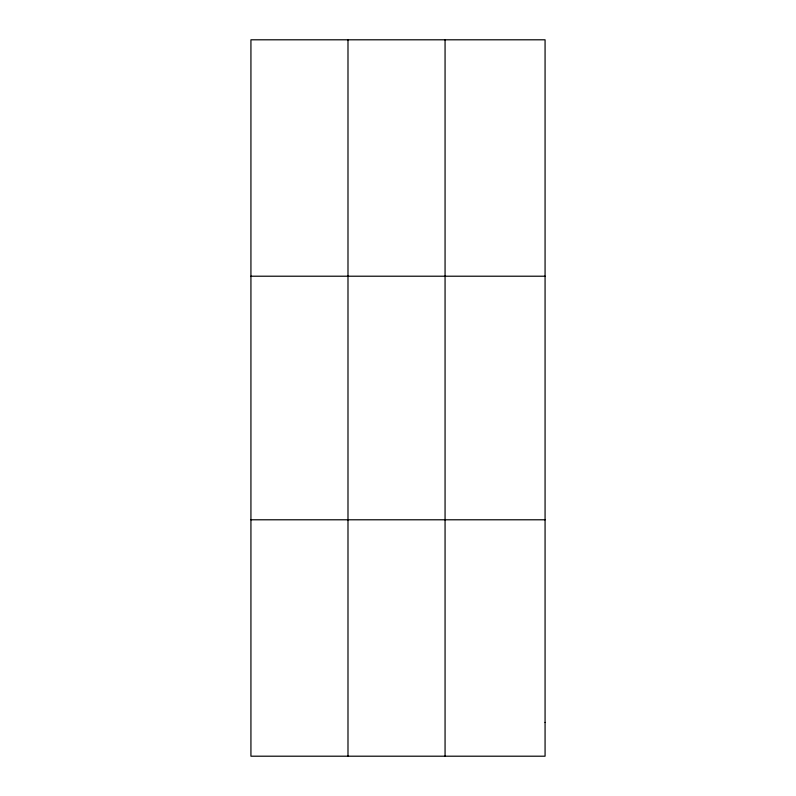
<?xml version="1.0" encoding="UTF-8"?>
<svg xmlns="http://www.w3.org/2000/svg" width="796" height="796" viewBox="0 0 796 796"><rect width="100%" height="100%" fill="white"/><g stroke="black" fill="none" stroke-linecap="round" stroke-linejoin="round"><path stroke-width="1.19" d="M347.991 756.2L347.991 39.8M445.064 756.2L445.064 39.8M250.929 276.212L545.071 276.212M250.929 519.788L545.071 519.788M545.071 722.43L545.071 756.2L250.929 756.2L250.929 39.8L545.071 39.8L545.071 722.43"/></g></svg>
